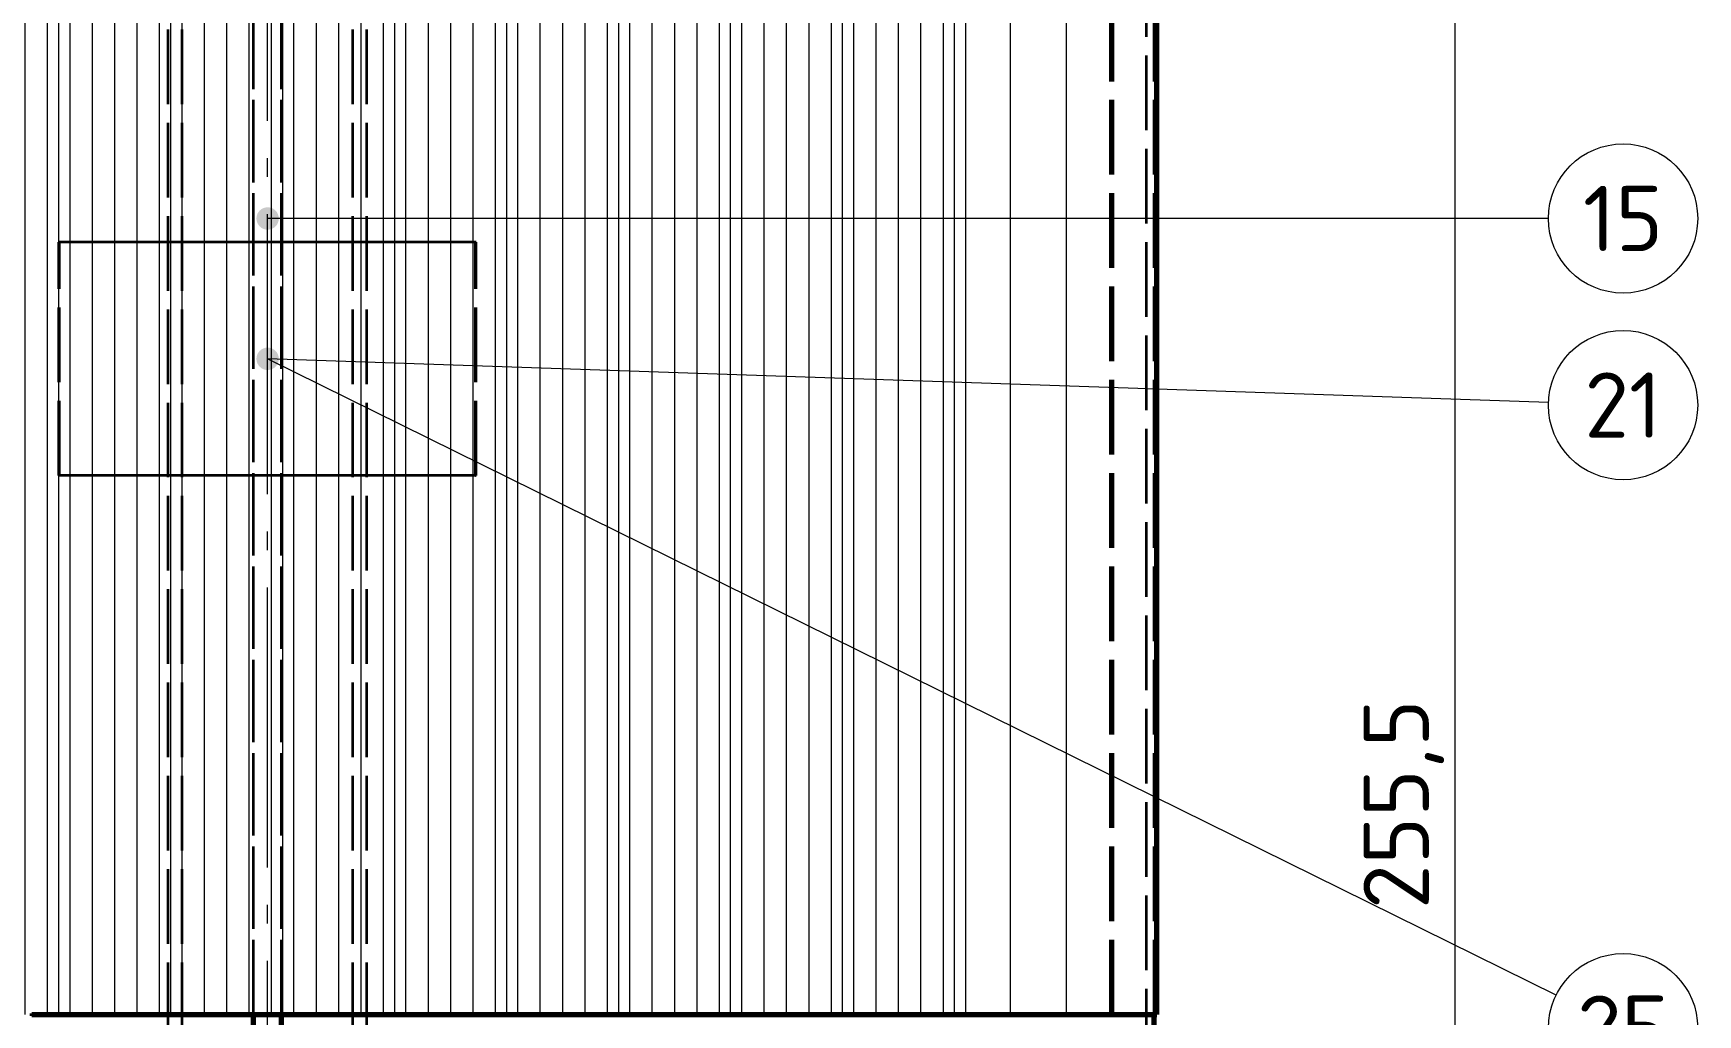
# Model space of a CAD drawing. Header units: millimetres. Extents: x 0 to 2382, y 0 to 420.
# Drawn here: x 145.6 to 234.8, y 220.4 to 273 of the extents above; entities that cross this region are included whole.
import ezdxf
from ezdxf.enums import TextEntityAlignment as Align

# ---------------------------------------------------------------- set-up
doc = ezdxf.new("R2010")
doc.units = ezdxf.units.MM
doc.linetypes.add('IRAM-E-TRAZOS', pattern=[5, 4, -1])
doc.linetypes.add('IRAM-F-TRAZO-PUNTO', pattern=[20, 15, -2, 1, -2])
for name, color, linetype, lineweight in [('01-VISIBLE', 7, 'CONTINUOUS', 70), ('02-OCULTA', 4, 'IRAM-E-TRAZOS', 35), ('03-EJE', 1, 'IRAM-F-TRAZO-PUNTO', 18), ('04-COTA', 3, 'CONTINUOUS', 18), ('05-RAYADO', 8, 'CONTINUOUS', 18), ('06-TEXTO', 7, 'CONTINUOUS', 25), ('08-FINA', 5, 'CONTINUOUS', 18)]:
    doc.layers.add(name, color=color, linetype=linetype, lineweight=lineweight)
doc.styles.add('ISO3098', font='isocpeur.ttf')
doc.dimstyles.new('FLAMA-IRAM', dxfattribs={"dimtxt": 3.5, "dimasz": 3.5, "dimexe": 2, "dimexo": 1.5, "dimgap": 1, "dimtad": 1, "dimdec": 1, "dimtxsty": 'ISO3098', "dimblk": 'IRAM_FLECHA', "dimblk1": 'IRAM_FLECHA', "dimblk2": 'IRAM_FLECHA', "dimcen": 2.5, "dimclrd": 256, "dimclre": 256, "dimclrt": 256, "dimazin": 3, "dimtfac": 1, "dimtmove": 0, "dimatfit": 3, "dimlwd": 18, "dimlwe": 18})

# ---------------------------------------------------------------- blocks, each defined once
blk = doc.blocks.new('IRAM_FLECHA')
blk.add_solid([(0, 0), (-1, 0.125), (-1, -0.125)])

msp = doc.modelspace()

# ---------------------------------------------------------------- hatches: boundary and pattern name
at = {"layer": '05-RAYADO'}
h = msp.add_hatch(dxfattribs=at)
h.set_pattern_fill('ANSI31', scale=0.94488, angle=45)
h.paths.add_polyline_path([(203.364, 220.446), (203.364, 290.71), (113.013, 290.71), (113.013, 220.446)])
h = msp.add_hatch(dxfattribs=at)
h.set_pattern_fill('ANSI31', scale=0.377953, angle=45)
h.paths.add_polyline_path([(196.617, 220.446), (196.617, 290.71), (119.76, 290.71), (119.76, 220.446)])
at = {"layer": '08-FINA'}
h = msp.add_hatch(color=7, dxfattribs=at)
h.dxf.hatch_style = 1
edge = h.paths.add_edge_path()
edge.add_arc((158.188, 263.097), 0.6, 0, 360)
h = msp.add_hatch(color=7, dxfattribs=at)
h.dxf.hatch_style = 1
edge = h.paths.add_edge_path()
edge.add_arc((158.188, 255.578), 0.6, 0, 360)
h = msp.add_hatch(color=7, dxfattribs=at)
h.dxf.hatch_style = 1
edge = h.paths.add_edge_path()
edge.add_arc((158.188, 255.578), 0.6, 0, 360)

# ---------------------------------------------------------------- linework, layer by layer
at = {"layer": '01-VISIBLE'}
for p, q in [((205.838, 220.446), (205.838, 290.71)), ((157.438, 218.946), (157.438, 220.446)), ((158.938, 218.946), (158.938, 220.446)), ((205.688, 167.828), (205.688, 220.446))]:
    msp.add_line(p, q, dxfattribs=at)
msp.add_lwpolyline([(145.557, 220.446), (145.807, 220.446), (146.057, 220.446), (146.307, 220.446), (146.557, 220.446), (146.807, 220.446), (147.057, 220.446), (147.308, 220.446), (147.558, 220.446), (147.808, 220.446), (148.058, 220.446), (148.308, 220.446), (148.558, 220.446), (148.808, 220.446), (149.059, 220.446), (149.309, 220.446), (149.559, 220.446), (149.809, 220.446), (150.059, 220.446), (150.309, 220.446), (150.559, 220.446), (150.809, 220.446), (151.06, 220.446), (151.31, 220.446), (151.56, 220.446), (151.81, 220.446), (152.06, 220.446), (152.31, 220.446), (152.56, 220.446), (152.811, 220.446), (153.061, 220.446), (153.311, 220.446), (153.561, 220.446), (153.811, 220.446), (154.061, 220.446), (154.311, 220.446), (154.561, 220.446), (154.812, 220.446), (155.062, 220.446), (155.312, 220.446), (155.562, 220.446), (155.812, 220.446), (156.062, 220.446), (156.312, 220.446), (156.562, 220.446), (156.813, 220.446), (157.063, 220.446), (157.313, 220.446), (157.563, 220.446), (157.813, 220.446), (158.063, 220.446), (158.313, 220.446), (158.564, 220.446), (158.814, 220.446), (159.064, 220.446), (159.314, 220.446), (159.564, 220.446), (159.814, 220.446), (160.064, 220.446), (160.314, 220.446), (160.565, 220.446), (160.815, 220.446), (161.065, 220.446), (161.315, 220.446), (161.565, 220.446), (161.815, 220.446), (162.065, 220.446), (162.315, 220.446), (162.566, 220.446), (162.816, 220.446), (163.066, 220.446), (163.316, 220.446), (163.566, 220.446), (163.816, 220.446), (164.066, 220.446), (164.317, 220.446), (164.567, 220.446), (164.817, 220.446), (165.067, 220.446), (165.317, 220.446), (165.567, 220.446), (165.817, 220.446), (166.067, 220.446), (166.318, 220.446), (166.568, 220.446), (166.818, 220.446), (167.068, 220.446), (167.318, 220.446), (167.568, 220.446), (167.818, 220.446), (168.069, 220.446), (168.319, 220.446), (168.569, 220.446), (168.819, 220.446), (169.069, 220.446), (169.319, 220.446), (169.569, 220.446), (169.819, 220.446), (170.07, 220.446), (170.32, 220.446), (170.57, 220.446), (170.82, 220.446), (171.07, 220.446), (171.32, 220.446), (171.57, 220.446), (171.82, 220.446), (172.071, 220.446), (172.321, 220.446), (172.571, 220.446), (172.821, 220.446), (173.071, 220.446), (173.321, 220.446), (173.571, 220.446), (173.822, 220.446), (174.072, 220.446), (174.322, 220.446), (174.572, 220.446), (174.822, 220.446), (175.072, 220.446), (175.322, 220.446), (175.572, 220.446), (175.823, 220.446), (176.073, 220.446), (176.323, 220.446), (176.573, 220.446), (176.823, 220.446), (177.073, 220.446), (177.323, 220.446), (177.574, 220.446), (177.824, 220.446), (178.074, 220.446), (178.324, 220.446), (178.574, 220.446), (178.824, 220.446), (179.074, 220.446), (179.324, 220.446), (179.575, 220.446), (179.825, 220.446), (180.075, 220.446), (180.325, 220.446), (180.575, 220.446), (180.825, 220.446), (181.075, 220.446), (181.325, 220.446), (181.576, 220.446), (181.826, 220.446), (182.076, 220.446), (182.326, 220.446), (182.576, 220.446), (182.826, 220.446), (183.076, 220.446), (183.327, 220.446), (183.577, 220.446), (183.827, 220.446), (184.077, 220.446), (184.327, 220.446), (184.577, 220.446), (184.827, 220.446), (185.077, 220.446), (185.328, 220.446), (185.578, 220.446), (185.828, 220.446), (186.078, 220.446), (186.328, 220.446), (186.578, 220.446), (186.828, 220.446), (187.078, 220.446), (187.329, 220.446), (187.579, 220.446), (187.829, 220.446), (188.079, 220.446), (188.329, 220.446), (188.579, 220.446), (188.829, 220.446), (189.08, 220.446), (189.33, 220.446), (189.58, 220.446), (189.83, 220.446), (190.08, 220.446), (190.33, 220.446), (190.58, 220.446), (190.83, 220.446), (191.081, 220.446), (191.331, 220.446), (191.581, 220.446), (191.831, 220.446), (192.081, 220.446), (192.331, 220.446), (192.581, 220.446), (192.832, 220.446), (193.082, 220.446), (193.332, 220.446), (193.582, 220.446), (193.832, 220.446), (194.082, 220.446), (194.332, 220.446), (194.582, 220.446), (194.833, 220.446), (195.083, 220.446), (195.333, 220.446), (195.583, 220.446), (195.833, 220.446), (196.083, 220.446), (196.333, 220.446), (196.583, 220.446), (196.834, 220.446), (197.084, 220.446), (197.334, 220.446), (197.584, 220.446), (197.834, 220.446), (198.084, 220.446), (198.334, 220.446), (198.585, 220.446), (198.835, 220.446), (199.085, 220.446), (199.335, 220.446), (199.585, 220.446), (199.835, 220.446), (200.085, 220.446), (200.335, 220.446), (200.586, 220.446), (200.836, 220.446), (201.086, 220.446), (201.336, 220.446), (201.586, 220.446), (201.836, 220.446), (202.086, 220.446), (202.336, 220.446), (202.587, 220.446), (202.837, 220.446), (203.087, 220.446), (203.337, 220.446), (203.587, 220.446), (203.837, 220.446), (204.087, 220.446), (204.338, 220.446), (204.588, 220.446), (204.838, 220.446), (205.088, 220.446), (205.338, 220.446), (205.588, 220.446), (205.838, 220.446)], dxfattribs=at)
at = {"layer": '02-OCULTA'}
for p, q in [((152.863, 179.228), (152.863, 346.966)), ((153.613, 179.228), (153.613, 346.966)), ((162.763, 179.228), (162.763, 346.966)), ((163.513, 179.228), (163.513, 346.966)), ((205.288, 167.828), (205.288, 313.328)), ((157.438, 175.034), (157.438, 312.828)), ((158.938, 175.034), (158.938, 312.828)), ((157.438, 220.446), (157.438, 290.71)), ((158.938, 220.446), (158.938, 290.71)), ((203.364, 220.446), (203.364, 290.71)), ((203.506, 220.446), (203.506, 290.71)), ((205.688, 220.446), (205.688, 290.71)), ((205.688, 220.446), (205.688, 290.71)), ((147.008, 249.328), (147.008, 261.828)), ((147.043, 261.828), (147.008, 261.828)), ((147.043, 249.328), (147.043, 261.828)), ((169.333, 261.828), (169.369, 261.828)), ((169.333, 249.328), (169.333, 261.828)), ((169.369, 249.328), (169.369, 261.828)), ((147.043, 249.328), (147.008, 249.328)), ((169.333, 249.328), (169.369, 249.328)), ((203.364, 220.446), (203.506, 220.446))]:
    msp.add_line(p, q, dxfattribs=at)
for points in [[(169.369, 261.828), (169.117, 261.828), (168.866, 261.828), (168.615, 261.828), (168.364, 261.828), (168.112, 261.828), (167.861, 261.828), (167.61, 261.828), (167.359, 261.828), (167.107, 261.828), (166.856, 261.828), (166.605, 261.828), (166.354, 261.828), (166.102, 261.828), (165.851, 261.828), (165.6, 261.828), (165.349, 261.828), (165.098, 261.828), (164.846, 261.828), (164.595, 261.828), (164.344, 261.828), (164.093, 261.828), (163.841, 261.828), (163.59, 261.828), (163.339, 261.828), (163.088, 261.828), (162.836, 261.828), (162.585, 261.828), (162.334, 261.828), (162.083, 261.828), (161.831, 261.828), (161.58, 261.828), (161.329, 261.828), (161.078, 261.828), (160.826, 261.828), (160.575, 261.828), (160.324, 261.828), (160.073, 261.828), (159.821, 261.828), (159.57, 261.828), (159.319, 261.828), (159.068, 261.828), (158.816, 261.828), (158.565, 261.828), (158.314, 261.828), (158.063, 261.828), (157.811, 261.828), (157.56, 261.828), (157.309, 261.828), (157.058, 261.828), (156.806, 261.828), (156.555, 261.828), (156.304, 261.828), (156.053, 261.828), (155.802, 261.828), (155.55, 261.828), (155.299, 261.828), (155.048, 261.828), (154.797, 261.828), (154.545, 261.828), (154.294, 261.828), (154.043, 261.828), (153.792, 261.828), (153.54, 261.828), (153.289, 261.828), (153.038, 261.828), (152.787, 261.828), (152.535, 261.828), (152.284, 261.828), (152.033, 261.828), (151.782, 261.828), (151.53, 261.828), (151.279, 261.828), (151.028, 261.828), (150.777, 261.828), (150.525, 261.828), (150.274, 261.828), (150.023, 261.828), (149.772, 261.828), (149.52, 261.828), (149.269, 261.828), (149.018, 261.828), (148.767, 261.828), (148.515, 261.828), (148.264, 261.828), (148.013, 261.828), (147.762, 261.828), (147.511, 261.828), (147.259, 261.828), (147.008, 261.828)], [(169.333, 261.828), (169.083, 261.828), (168.833, 261.828), (168.582, 261.828), (168.332, 261.828), (168.081, 261.828), (167.831, 261.828), (167.58, 261.828), (167.33, 261.828), (167.079, 261.828), (166.829, 261.828), (166.578, 261.828), (166.328, 261.828), (166.078, 261.828), (165.827, 261.828), (165.577, 261.828), (165.326, 261.828), (165.076, 261.828), (164.825, 261.828), (164.575, 261.828), (164.324, 261.828), (164.074, 261.828), (163.824, 261.828), (163.573, 261.828), (163.323, 261.828), (163.072, 261.828), (162.822, 261.828), (162.571, 261.828), (162.321, 261.828), (162.07, 261.828), (161.82, 261.828), (161.569, 261.828), (161.319, 261.828), (161.069, 261.828), (160.818, 261.828), (160.568, 261.828), (160.317, 261.828), (160.067, 261.828), (159.816, 261.828), (159.566, 261.828), (159.315, 261.828), (159.065, 261.828), (158.814, 261.828), (158.564, 261.828), (158.314, 261.828), (158.063, 261.828), (157.813, 261.828), (157.562, 261.828), (157.312, 261.828), (157.061, 261.828), (156.811, 261.828), (156.56, 261.828), (156.31, 261.828), (156.059, 261.828), (155.809, 261.828), (155.559, 261.828), (155.308, 261.828), (155.058, 261.828), (154.807, 261.828), (154.557, 261.828), (154.306, 261.828), (154.056, 261.828), (153.805, 261.828), (153.555, 261.828), (153.305, 261.828), (153.054, 261.828), (152.804, 261.828), (152.553, 261.828), (152.303, 261.828), (152.052, 261.828), (151.802, 261.828), (151.551, 261.828), (151.301, 261.828), (151.05, 261.828), (150.8, 261.828), (150.55, 261.828), (150.299, 261.828), (150.049, 261.828), (149.798, 261.828), (149.548, 261.828), (149.297, 261.828), (149.047, 261.828), (148.796, 261.828), (148.546, 261.828), (148.295, 261.828), (148.045, 261.828), (147.795, 261.828), (147.544, 261.828), (147.294, 261.828), (147.043, 261.828)], [(169.369, 249.328), (169.117, 249.328), (168.866, 249.328), (168.615, 249.328), (168.364, 249.328), (168.112, 249.328), (167.861, 249.328), (167.61, 249.328), (167.359, 249.328), (167.107, 249.328), (166.856, 249.328), (166.605, 249.328), (166.354, 249.328), (166.102, 249.328), (165.851, 249.328), (165.6, 249.328), (165.349, 249.328), (165.098, 249.328), (164.846, 249.328), (164.595, 249.328), (164.344, 249.328), (164.093, 249.328), (163.841, 249.328), (163.59, 249.328), (163.339, 249.328), (163.088, 249.328), (162.836, 249.328), (162.585, 249.328), (162.334, 249.328), (162.083, 249.328), (161.831, 249.328), (161.58, 249.328), (161.329, 249.328), (161.078, 249.328), (160.826, 249.328), (160.575, 249.328), (160.324, 249.328), (160.073, 249.328), (159.821, 249.328), (159.57, 249.328), (159.319, 249.328), (159.068, 249.328), (158.816, 249.328), (158.565, 249.328), (158.314, 249.328), (158.063, 249.328), (157.811, 249.328), (157.56, 249.328), (157.309, 249.328), (157.058, 249.328), (156.806, 249.328), (156.555, 249.328), (156.304, 249.328), (156.053, 249.328), (155.802, 249.328), (155.55, 249.328), (155.299, 249.328), (155.048, 249.328), (154.797, 249.328), (154.545, 249.328), (154.294, 249.328), (154.043, 249.328), (153.792, 249.328), (153.54, 249.328), (153.289, 249.328), (153.038, 249.328), (152.787, 249.328), (152.535, 249.328), (152.284, 249.328), (152.033, 249.328), (151.782, 249.328), (151.53, 249.328), (151.279, 249.328), (151.028, 249.328), (150.777, 249.328), (150.525, 249.328), (150.274, 249.328), (150.023, 249.328), (149.772, 249.328), (149.52, 249.328), (149.269, 249.328), (149.018, 249.328), (148.767, 249.328), (148.515, 249.328), (148.264, 249.328), (148.013, 249.328), (147.762, 249.328), (147.511, 249.328), (147.259, 249.328), (147.008, 249.328)], [(169.333, 249.328), (169.083, 249.328), (168.833, 249.328), (168.582, 249.328), (168.332, 249.328), (168.081, 249.328), (167.831, 249.328), (167.58, 249.328), (167.33, 249.328), (167.079, 249.328), (166.829, 249.328), (166.578, 249.328), (166.328, 249.328), (166.078, 249.328), (165.827, 249.328), (165.577, 249.328), (165.326, 249.328), (165.076, 249.328), (164.825, 249.328), (164.575, 249.328), (164.324, 249.328), (164.074, 249.328), (163.824, 249.328), (163.573, 249.328), (163.323, 249.328), (163.072, 249.328), (162.822, 249.328), (162.571, 249.328), (162.321, 249.328), (162.07, 249.328), (161.82, 249.328), (161.569, 249.328), (161.319, 249.328), (161.069, 249.328), (160.818, 249.328), (160.568, 249.328), (160.317, 249.328), (160.067, 249.328), (159.816, 249.328), (159.566, 249.328), (159.315, 249.328), (159.065, 249.328), (158.814, 249.328), (158.564, 249.328), (158.314, 249.328), (158.063, 249.328), (157.813, 249.328), (157.562, 249.328), (157.312, 249.328), (157.061, 249.328), (156.811, 249.328), (156.56, 249.328), (156.31, 249.328), (156.059, 249.328), (155.809, 249.328), (155.559, 249.328), (155.308, 249.328), (155.058, 249.328), (154.807, 249.328), (154.557, 249.328), (154.306, 249.328), (154.056, 249.328), (153.805, 249.328), (153.555, 249.328), (153.305, 249.328), (153.054, 249.328), (152.804, 249.328), (152.553, 249.328), (152.303, 249.328), (152.052, 249.328), (151.802, 249.328), (151.551, 249.328), (151.301, 249.328), (151.05, 249.328), (150.8, 249.328), (150.55, 249.328), (150.299, 249.328), (150.049, 249.328), (149.798, 249.328), (149.548, 249.328), (149.297, 249.328), (149.047, 249.328), (148.796, 249.328), (148.546, 249.328), (148.295, 249.328), (148.045, 249.328), (147.795, 249.328), (147.544, 249.328), (147.294, 249.328), (147.043, 249.328)], [(145.438, 220.446), (145.688, 220.446), (145.938, 220.446), (146.188, 220.446), (146.438, 220.446), (146.688, 220.446), (146.938, 220.446), (147.188, 220.446), (147.438, 220.446), (147.688, 220.446), (147.938, 220.446), (148.188, 220.446), (148.438, 220.446), (148.688, 220.446), (148.938, 220.446), (149.188, 220.446), (149.438, 220.446), (149.688, 220.446), (149.938, 220.446), (150.188, 220.446), (150.438, 220.446), (150.688, 220.446), (150.938, 220.446), (151.188, 220.446), (151.438, 220.446), (151.688, 220.446), (151.938, 220.446), (152.188, 220.446), (152.438, 220.446), (152.688, 220.446), (152.938, 220.446), (153.188, 220.446), (153.438, 220.446), (153.688, 220.446), (153.938, 220.446), (154.188, 220.446), (154.438, 220.446), (154.688, 220.446), (154.938, 220.446), (155.188, 220.446), (155.438, 220.446), (155.688, 220.446), (155.938, 220.446), (156.188, 220.446), (156.438, 220.446), (156.688, 220.446), (156.938, 220.446), (157.188, 220.446), (157.438, 220.446), (157.688, 220.446), (157.938, 220.446), (158.188, 220.446), (158.438, 220.446), (158.688, 220.446), (158.938, 220.446), (159.188, 220.446), (159.438, 220.446), (159.688, 220.446), (159.938, 220.446), (160.188, 220.446), (160.438, 220.446), (160.688, 220.446), (160.938, 220.446), (161.188, 220.446), (161.438, 220.446), (161.688, 220.446), (161.938, 220.446), (162.188, 220.446), (162.438, 220.446), (162.688, 220.446), (162.938, 220.446), (163.188, 220.446), (163.438, 220.446), (163.688, 220.446), (163.938, 220.446), (164.188, 220.446), (164.438, 220.446), (164.688, 220.446), (164.938, 220.446), (165.188, 220.446), (165.438, 220.446), (165.688, 220.446), (165.938, 220.446), (166.188, 220.446), (166.438, 220.446), (166.688, 220.446), (166.938, 220.446), (167.188, 220.446), (167.438, 220.446), (167.688, 220.446), (167.938, 220.446), (168.188, 220.446), (168.438, 220.446), (168.688, 220.446), (168.938, 220.446), (169.188, 220.446), (169.438, 220.446), (169.688, 220.446), (169.938, 220.446), (170.188, 220.446), (170.438, 220.446), (170.688, 220.446), (170.938, 220.446), (171.188, 220.446), (171.438, 220.446), (171.688, 220.446), (171.938, 220.446), (172.188, 220.446), (172.438, 220.446), (172.688, 220.446), (172.938, 220.446), (173.188, 220.446), (173.438, 220.446), (173.688, 220.446), (173.938, 220.446), (174.188, 220.446), (174.438, 220.446), (174.688, 220.446), (174.938, 220.446), (175.188, 220.446), (175.438, 220.446), (175.688, 220.446), (175.938, 220.446), (176.188, 220.446), (176.438, 220.446), (176.688, 220.446), (176.938, 220.446), (177.188, 220.446), (177.438, 220.446), (177.688, 220.446), (177.938, 220.446), (178.188, 220.446), (178.438, 220.446), (178.688, 220.446), (178.938, 220.446), (179.188, 220.446), (179.438, 220.446), (179.688, 220.446), (179.938, 220.446), (180.188, 220.446), (180.438, 220.446), (180.688, 220.446), (180.938, 220.446), (181.188, 220.446), (181.438, 220.446), (181.688, 220.446), (181.938, 220.446), (182.188, 220.446), (182.438, 220.446), (182.688, 220.446), (182.938, 220.446), (183.188, 220.446), (183.438, 220.446), (183.688, 220.446), (183.938, 220.446), (184.188, 220.446), (184.438, 220.446), (184.688, 220.446), (184.938, 220.446), (185.188, 220.446), (185.438, 220.446), (185.688, 220.446), (185.938, 220.446), (186.188, 220.446), (186.438, 220.446), (186.688, 220.446), (186.938, 220.446), (187.188, 220.446), (187.438, 220.446), (187.688, 220.446), (187.938, 220.446), (188.188, 220.446), (188.438, 220.446), (188.688, 220.446), (188.938, 220.446), (189.188, 220.446), (189.438, 220.446), (189.688, 220.446), (189.938, 220.446), (190.188, 220.446), (190.438, 220.446), (190.688, 220.446), (190.938, 220.446), (191.188, 220.446), (191.438, 220.446), (191.688, 220.446), (191.938, 220.446), (192.188, 220.446), (192.438, 220.446), (192.688, 220.446), (192.938, 220.446), (193.188, 220.446), (193.438, 220.446), (193.688, 220.446), (193.938, 220.446), (194.188, 220.446), (194.438, 220.446), (194.688, 220.446), (194.938, 220.446), (195.188, 220.446), (195.438, 220.446), (195.688, 220.446), (195.938, 220.446), (196.188, 220.446), (196.438, 220.446), (196.688, 220.446), (196.938, 220.446), (197.188, 220.446), (197.438, 220.446), (197.688, 220.446), (197.938, 220.446), (198.188, 220.446), (198.438, 220.446), (198.688, 220.446), (198.938, 220.446), (199.188, 220.446), (199.438, 220.446), (199.688, 220.446), (199.938, 220.446), (200.188, 220.446), (200.438, 220.446), (200.688, 220.446), (200.938, 220.446), (201.188, 220.446), (201.438, 220.446), (201.688, 220.446), (201.938, 220.446), (202.188, 220.446), (202.438, 220.446), (202.688, 220.446), (202.938, 220.446), (203.188, 220.446), (203.438, 220.446), (203.688, 220.446), (203.938, 220.446), (204.188, 220.446), (204.438, 220.446), (204.688, 220.446), (204.938, 220.446), (205.188, 220.446), (205.438, 220.446), (205.688, 220.446)], [(205.688, 220.446), (205.43, 220.446), (205.172, 220.446), (204.913, 220.446), (204.655, 220.446), (204.397, 220.446), (204.138, 220.446), (203.88, 220.446), (203.622, 220.446), (203.364, 220.446)], [(205.838, 220.446), (205.579, 220.446), (205.32, 220.446), (205.061, 220.446), (204.802, 220.446), (204.543, 220.446), (204.284, 220.446), (204.024, 220.446), (203.765, 220.446), (203.506, 220.446)]]:
    msp.add_lwpolyline(points, dxfattribs=at)
at = {"layer": '03-EJE'}
msp.add_line((158.188, 168.328), (158.188, 376.471), dxfattribs=at)
at = {"layer": '08-FINA'}
for p, q in [((226.823, 263.097), (158.188, 263.097)), ((226.826, 253.234), (158.188, 255.578)), ((227.237, 221.484), (158.188, 255.578))]:
    msp.add_line(p, q, dxfattribs=at)
for centre in [(230.823, 263.097), (230.823, 253.097), (230.823, 219.713)]:
    msp.add_circle(centre, 4, dxfattribs=at)

# ---------------------------------------------------------------- texts
at = {"layer": '06-TEXTO', "style": 'ISO3098'}
for s, p in [('15', (230.823, 263.097)), ('21', (230.823, 253.097)), ('25', (230.823, 219.713))]:
    msp.add_text(s, height=3.5, dxfattribs=at).set_placement(p, align=Align.MIDDLE_CENTER)

# ---------------------------------------------------------------- dimensions: what is measured, and where the dimension line sits
at = {"layer": '04-COTA'}
for base, p1, p2 in [((86.188, 167.828), (110.688, 167.828), (155.188, 352.366)), ((221.823, 167.828), (205.688, 167.828), (205.688, 295.598))]:
    msp.add_linear_dim(base=base, p1=p1, p2=p2, angle=90, dimstyle='FLAMA-IRAM', override={"dimlfac": 2}, dxfattribs=at).render()

doc.saveas('drawing.dxf')
